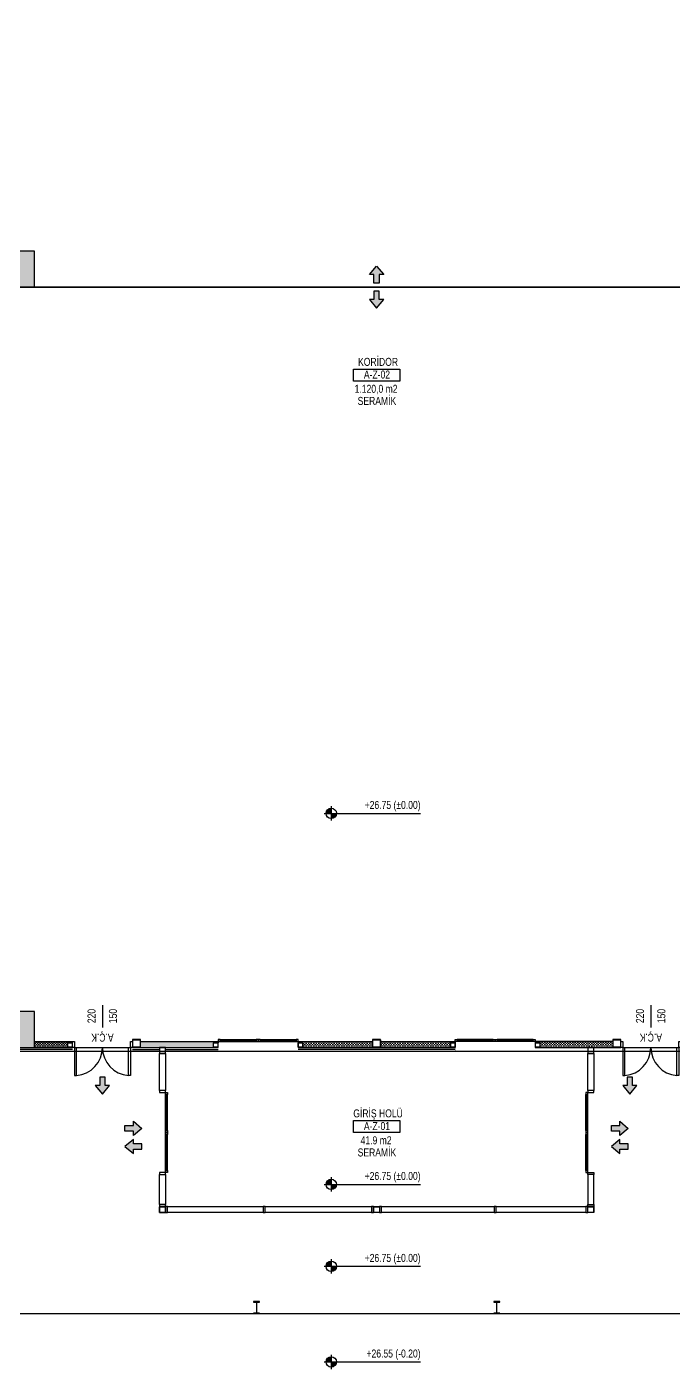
# Model space of a CAD drawing. Extents: x 259761 to 283296, y -701091 to -693683.
# Drawn here: x 265413 to 267027, y -700859 to -697505 of the extents above; entities that cross this region are included whole.
import ezdxf
from ezdxf.enums import TextEntityAlignment as Align

# ---------------------------------------------------------------- set-up
doc = ezdxf.new("R2010")
doc.units = 0
doc.header["$MEASUREMENT"] = 0
doc.layers.get('0').update_dxf_attribs({"linetype": 'CONTINUOUS'})
doc.layers.add('A-DOOR', color=193, linetype='CONTINUOUS')
doc.layers.add('MKDU0', color=50, linetype='CONTINUOUS')
doc.styles.add('Fields_100', font='act_simplex.shx', dxfattribs={"width": 0.8, "height": 20})
pattern_1 = [(0, (256351.4238, -647212.943), (3.175, 3.175), [3.175, -3.175])]

# ---------------------------------------------------------------- blocks, each defined once
blk = doc.blocks.new('Mahal kutusu_100')
at = {"color": 0}
blk.add_lwpolyline([(-58, 30), (58, 30), (58, 0), (-58, 0)], close=True, dxfattribs=at)
at = {"color": 0, "style": 'Fields_100', "width": 0.8}
for tag, p in [('MAHAL', (3.6, 37.9)), ('KOD', (0.9, 6.2)), ('ALAN', (-1.3, -29.4)), ('KAPLAMA', (0.8, -59.7))]:
    blk.add_attdef(tag, text='', height=20, dxfattribs=at).set_placement(p, align=Align.CENTER)
blk = doc.blocks.new('KAPI 150')
at = {"layer": 'A-DOOR'}
blk.add_line((145, 15), (5, 15), dxfattribs=at)
for points in [[(5, 15), (5, 85), (10, 85), (10, 15)], [(145, 15), (145, 85), (140, 85), (140, 15)]]:
    blk.add_lwpolyline(points, dxfattribs=at)
for points in [[(5, 0), (0, 0), (0, 15), (5, 15)], [(150, 0), (145, 0), (145, 15), (150, 15)]]:
    blk.add_lwpolyline(points, close=True, dxfattribs=at)
for centre, start, end in [((5, 15), 0, 85.904), ((145, 15), 94.096, 180)]:
    blk.add_arc(centre, 70, start, end, dxfattribs=at)
blk = doc.blocks.new('AÇK_01')
at = {"color": 0}
blk.add_lwpolyline([(28, 0), (-28, 0)], dxfattribs=at)
at = {"color": 0, "style": 'Fields_100', "width": 0.8}
blk.add_attdef('A.Ç.K.01', text='', height=20, rotation=90, dxfattribs=at).set_placement((-53, 0), align=Align.MIDDLE_CENTER)
for tag, p in [('W', (1, 17.2)), ('H', (1, -36.3))]:
    blk.add_attdef(tag, text='', height=20, dxfattribs=at).set_placement(p, align=Align.CENTER)
blk = doc.blocks.new('300')
blk.add_lwpolyline([(0, 0), (150, 0), (150, 10.7), (93.55, 10.7, -0.41421356), (78.55, 25.7), (78.55, 274.3, -0.41421356), (93.55, 289.3), (150, 289.3), (150, 300), (0, 300), (0, 289.3), (56.45, 289.3, -0.41421356), (71.45, 274.3), (71.45, 25.7, -0.41421356), (56.45, 10.7), (0, 10.7)], format="xyb", close=True)

msp = doc.modelspace()

# ---------------------------------------------------------------- hatches: boundary and pattern name
at = {"layer": 'MKDU0', "ltscale": 0.03}
h = msp.add_hatch(dxfattribs=at)
h.set_pattern_fill('ANSI33', color=8)
h.set_pattern_definition([(45, (256351.424, -695852.415), (-4.490128, 4.490128), []), (45, (256355.914, -695852.415), (-4.490128, 4.490128), [3.175, -1.5875])])
h.paths.add_polyline_path([(272541.6, -700055.4), (272631.6, -700055.4), (272631.6, -699965.4), (272541.6, -699965.4)])
h.paths.add_polyline_path([(272541.6, -694355.4), (272631.6, -694355.4), (272631.6, -694265.4), (272541.6, -694265.4)])
h.paths.add_polyline_path([(270741.6, -700055.4), (270831.6, -700055.4), (270831.6, -699965.4), (270741.6, -699965.4)])
h.paths.add_polyline_path([(267141.6, -700055.4), (267231.6, -700055.4), (267231.6, -699965.4), (267141.6, -699965.4)])
h.paths.add_polyline_path([(270741.6, -694355.4), (270831.6, -694355.4), (270831.6, -694265.4), (270741.6, -694265.4)])
h.paths.add_polyline_path([(267141.6, -694355.4), (267231.6, -694355.4), (267231.6, -694265.4), (267141.6, -694265.4)])
h.paths.add_polyline_path([(272541.6, -698155.4), (272631.6, -698155.4), (272631.6, -698065.4), (272541.6, -698065.4)])
h.paths.add_polyline_path([(272541.6, -696255.4), (272631.6, -696255.4), (272631.6, -696165.4), (272541.6, -696165.4)])
h.paths.add_polyline_path([(270741.6, -698155.4), (270831.6, -698155.4), (270831.6, -698065.4), (270741.6, -698065.4)])
h.paths.add_polyline_path([(267141.6, -698155.4), (267231.6, -698155.4), (267231.6, -698065.4), (267141.6, -698065.4)])
h.paths.add_polyline_path([(270741.6, -696255.4), (270831.6, -696255.4), (270831.6, -696165.4), (270741.6, -696165.4)])
h.paths.add_polyline_path([(267141.6, -696255.4), (267231.6, -696255.4), (267231.6, -696165.4), (267141.6, -696165.4)])
h.paths.add_polyline_path([(277941.6, -698155.4), (278031.6, -698155.4), (278031.6, -698065.4), (277941.6, -698065.4)])
h.paths.add_polyline_path([(277941.6, -696255.4), (278031.6, -696255.4), (278031.6, -696165.4), (277941.6, -696165.4)])
h.paths.add_polyline_path([(276141.6, -698155.4), (276231.6, -698155.4), (276231.6, -698065.4), (276141.6, -698065.4)])
h.paths.add_polyline_path([(276141.6, -696255.4), (276231.6, -696255.4), (276231.6, -696165.4), (276141.6, -696165.4)])
h.paths.add_polyline_path([(274341.6, -698155.4), (274431.6, -698155.4), (274431.6, -698065.4), (274341.6, -698065.4)])
h.paths.add_polyline_path([(274341.6, -696255.4), (274431.6, -696255.4), (274431.6, -696165.4), (274341.6, -696165.4)])
h.paths.add_polyline_path([(270641.6, -698155.4), (270731.6, -698155.4), (270731.6, -698065.4), (270641.6, -698065.4)])
h.paths.add_polyline_path([(270641.6, -696255.4), (270731.6, -696255.4), (270731.6, -696165.4), (270641.6, -696165.4)])
h.paths.add_polyline_path([(268941.6, -698155.4), (269031.6, -698155.4), (269031.6, -698065.4), (268941.6, -698065.4)])
h.paths.add_polyline_path([(268941.6, -696255.4), (269031.6, -696255.4), (269031.6, -696165.4), (268941.6, -696165.4)])
h.paths.add_polyline_path([(265341.6, -698155.4), (265431.6, -698155.4), (265431.6, -698065.4), (265341.6, -698065.4)])
h.paths.add_polyline_path([(265341.6, -696255.4), (265431.6, -696255.4), (265431.6, -696165.4), (265341.6, -696165.4)])
h.paths.add_polyline_path([(263541.6, -698155.4), (263631.6, -698155.4), (263631.6, -698065.4), (263541.6, -698065.4)])
h.paths.add_polyline_path([(263541.6, -696255.4), (263631.6, -696255.4), (263631.6, -696165.4), (263541.6, -696165.4)])
h.paths.add_polyline_path([(261741.6, -698155.4), (261831.6, -698155.4), (261831.6, -698065.4), (261741.6, -698065.4)])
h.paths.add_polyline_path([(261741.6, -696255.4), (261831.6, -696255.4), (261831.6, -696165.4), (261741.6, -696165.4)])
h.paths.add_polyline_path([(279741.6, -696255.4), (279831.6, -696255.4), (279831.6, -696165.4), (279741.6, -696165.4)])
h.paths.add_polyline_path([(279741.6, -698155.4), (279831.6, -698155.4), (279831.6, -698065.4), (279741.6, -698065.4)])
h.paths.add_polyline_path([(279741.6, -700055.4), (279831.6, -700055.4), (279831.6, -699965.4), (279741.6, -699965.4)])
h.paths.add_polyline_path([(277941.6, -700055.4), (278031.6, -700055.4), (278031.6, -699965.4), (277941.6, -699965.4)])
h.paths.add_polyline_path([(276141.6, -700055.4), (276231.6, -700055.4), (276231.6, -699965.4), (276141.6, -699965.4)])
h.paths.add_polyline_path([(274341.6, -700055.4), (274431.6, -700055.4), (274431.6, -699965.4), (274341.6, -699965.4)])
h.paths.add_polyline_path([(270641.6, -700055.4), (270731.6, -700055.4), (270731.6, -699965.4), (270641.6, -699965.4)])
h.paths.add_polyline_path([(268941.6, -700055.4), (269031.6, -700055.4), (269031.6, -699965.4), (268941.6, -699965.4)])
h.paths.add_polyline_path([(265341.6, -700055.4), (265431.6, -700055.4), (265431.6, -699965.4), (265341.6, -699965.4)])
h.paths.add_polyline_path([(263541.6, -700055.4), (263631.6, -700055.4), (263631.6, -699965.4), (263541.6, -699965.4)])
h.paths.add_polyline_path([(261741.6, -700055.4), (261831.6, -700055.4), (261831.6, -699965.4), (261741.6, -699965.4)])
h.paths.add_polyline_path([(279741.6, -694355.4), (279831.6, -694355.4), (279831.6, -694265.4), (279741.6, -694265.4)])
h.paths.add_polyline_path([(277941.6, -694355.4), (278031.6, -694355.4), (278031.6, -694265.4), (277941.6, -694265.4)])
h.paths.add_polyline_path([(276141.6, -694355.4), (276231.6, -694355.4), (276231.6, -694265.4), (276141.6, -694265.4)])
h.paths.add_polyline_path([(274341.6, -694355.4), (274431.6, -694355.4), (274431.6, -694265.4), (274341.6, -694265.4)])
h.paths.add_polyline_path([(270641.6, -694355.4), (270731.6, -694355.4), (270731.6, -694265.4), (270641.6, -694265.4)])
h.paths.add_polyline_path([(268941.6, -694355.4), (269031.6, -694355.4), (269031.6, -694265.4), (268941.6, -694265.4)])
h.paths.add_polyline_path([(265341.6, -694355.4), (265431.6, -694355.4), (265431.6, -694265.4), (265341.6, -694265.4)])
h.paths.add_polyline_path([(263541.6, -694355.4), (263631.6, -694355.4), (263631.6, -694265.4), (263541.6, -694265.4)])
h.paths.add_polyline_path([(261741.6, -694355.4), (261831.6, -694355.4), (261831.6, -694265.4), (261741.6, -694265.4)])
h = msp.add_hatch(color=8, dxfattribs=at)
h.dxf.hatch_style = 1
h.paths.add_polyline_path([(266286.6, -698103.1), (266304.3, -698124.2), (266293.3, -698124.2), (266293.3, -698145.4), (266279.9, -698145.4), (266279.9, -698124.2), (266268.9, -698124.2)])
h = msp.add_hatch(color=8, dxfattribs=at)
h.dxf.hatch_style = 1
h.paths.add_polyline_path([(266286.6, -698207.7), (266304.3, -698186.5), (266293.3, -698186.5), (266293.3, -698165.4), (266279.9, -698165.4), (266279.9, -698186.5), (266268.9, -698186.5)])
h = msp.add_hatch(color=8, dxfattribs=at)
h.paths.add_polyline_path([(266173.4, -699457.3, 0.414214), (266160.4, -699470.3), (266173.4, -699470.3)])
h.paths.add_polyline_path([(266186.4, -699470.3), (266173.4, -699470.3), (266173.4, -699483.3, 0.414214)])
h = msp.add_hatch(dxfattribs=at)
h.set_pattern_fill('DASH', color=8)
h.set_pattern_definition(pattern_1)
h.paths.add_polyline_path([(265514.6, -700040.4), (265431.6, -700040.4), (265431.6, -700055.4), (265514.6, -700055.4)])
h = msp.add_hatch(dxfattribs=at)
h.set_pattern_fill('DASH', color=8)
h.set_pattern_definition(pattern_1)
h.paths.add_polyline_path([(265878.4, -700043.4), (265890.4, -700043.4), (265890.4, -700040.4), (265696.6, -700040.4), (265696.6, -700055.4), (265878.4, -700055.4)])
h.paths.add_polyline_path([(265514.6, -700043.4), (265526.6, -700043.4), (265526.6, -700040.4), (265431.6, -700040.4), (265431.6, -700055.4), (265514.6, -700055.4)])
h = msp.add_hatch(dxfattribs=at)
h.set_pattern_fill('DASH', color=8, angle=360)
h.set_pattern_definition([(0, (240572.448, -708601.3587), (3.175, 3.175), [3.175, -3.175])])
h.paths.add_polyline_path([(266470.9, -700043.4), (266482.9, -700043.4), (266482.9, -700040.4), (266296.6, -700040.4), (266296.6, -700055.4), (266470.9, -700055.4)])
h.paths.add_polyline_path([(266090.4, -700043.4), (266102.4, -700043.4), (266102.4, -700055.4), (266276.6, -700055.4), (266276.6, -700040.4), (266090.4, -700040.4)])
h = msp.add_hatch(dxfattribs=at)
h.set_pattern_fill('DASH', color=8)
h.set_pattern_definition(pattern_1)
h.paths.add_polyline_path([(266694.9, -700043.4), (266694.9, -700055.4), (266876.6, -700055.4), (266876.6, -700040.4), (266682.9, -700040.4), (266682.9, -700043.4)])
h = msp.add_hatch(color=8, dxfattribs=at)
h.dxf.hatch_style = 1
h.paths.add_polyline_path([(265601.6, -700171.6), (265619.3, -700150.4), (265608.3, -700150.4), (265608.3, -700129.3), (265594.9, -700129.3), (265594.9, -700150.4), (265583.9, -700150.4)])
h = msp.add_hatch(color=8, dxfattribs=at)
h.dxf.hatch_style = 1
h.paths.add_polyline_path([(266919.1, -700171.6), (266936.8, -700150.4), (266925.8, -700150.4), (266925.8, -700129.3), (266912.4, -700129.3), (266912.4, -700150.4), (266901.4, -700150.4)])
h = msp.add_hatch(color=8, dxfattribs=at)
h.dxf.hatch_style = 1
h.paths.add_polyline_path([(265700.3, -700257.4), (265679.1, -700275.1), (265679.1, -700264.1), (265658, -700264.1), (265658, -700250.6), (265679.1, -700250.6), (265679.1, -700239.7)])
h = msp.add_hatch(color=8, dxfattribs=at)
h.dxf.hatch_style = 1
h.paths.add_polyline_path([(266915.3, -700257.4), (266894.1, -700275.1), (266894.1, -700264.1), (266873, -700264.1), (266873, -700250.6), (266894.1, -700250.6), (266894.1, -700239.7)])
h = msp.add_hatch(color=8, dxfattribs=at)
h.dxf.hatch_style = 1
h.paths.add_polyline_path([(265658, -700302.8), (265679.1, -700320.5), (265679.1, -700309.5), (265700.3, -700309.5), (265700.3, -700296), (265679.1, -700296), (265679.1, -700285.1)])
h = msp.add_hatch(color=8, dxfattribs=at)
h.dxf.hatch_style = 1
h.paths.add_polyline_path([(266873, -700302.8), (266894.1, -700320.5), (266894.1, -700309.5), (266915.3, -700309.5), (266915.3, -700296), (266894.1, -700296), (266894.1, -700285.1)])
h = msp.add_hatch(color=8, dxfattribs=at)
h.paths.add_polyline_path([(266173.4, -700384.4, 0.414214), (266160.4, -700397.4), (266173.4, -700397.4)])
h.paths.add_polyline_path([(266186.4, -700397.4), (266173.4, -700397.4), (266173.4, -700410.4, 0.414214)])
h = msp.add_hatch(color=8, dxfattribs=at)
h.paths.add_polyline_path([(266173.4, -700589.2, 0.414214), (266160.4, -700602.2), (266173.4, -700602.2)])
h.paths.add_polyline_path([(266186.4, -700602.2), (266173.4, -700602.2), (266173.4, -700615.2, 0.414214)])
h = msp.add_hatch(color=8, dxfattribs=at)
h.paths.add_polyline_path([(266173.4, -700828.1, 0.414214), (266160.4, -700841.1), (266173.4, -700841.1)])
h.paths.add_polyline_path([(266186.4, -700841.1), (266173.4, -700841.1), (266173.4, -700854.1, 0.414214)])

# ---------------------------------------------------------------- linework, layer by layer
at = {"layer": 'MKDU0', "color": 8, "ltscale": 0.03}
for p, q in [((265431.6, -698155.4), (267141.6, -698155.4)), ((266155.4, -699470.3), (266396.4, -699470.3)), ((266173.4, -699452.3), (266173.4, -699488.3)), ((265431.6, -700040.4), (265526.6, -700040.4)), ((265696.6, -700040.4), (265890.4, -700040.4)), ((265890.4, -700040.4), (265890.4, -700043.4, 0)), ((265895.4, -700035.4, 0), (265985.4, -700035.4)), ((265895.4, -700037.9, 0), (265985.4, -700037.9)), ((265895.4, -700040.4, 0), (265985.4, -700040.4)), ((265995.4, -700035.4), (266085.4, -700035.4)), ((265995.4, -700037.9), (266085.4, -700037.9)), ((265995.4, -700040.4), (266085.4, -700040.4)), ((266090.4, -700040.4), (266276.6, -700040.4)), ((266577.9, -700035.4), (266487.9, -700035.4, 0)), ((266577.9, -700037.9), (266487.9, -700037.9, 0)), ((266577.9, -700040.4), (266487.9, -700040.4, 0)), ((266677.9, -700035.4), (266587.9, -700035.4)), ((266677.9, -700037.9), (266587.9, -700037.9)), ((266677.9, -700040.4), (266587.9, -700040.4)), ((265431.6, -700055.4), (265514.6, -700055.4)), ((265676.6, -700060.4), (265744.1, -700060.4)), ((265696.6, -700055.4), (265890.4, -700055.4)), ((265744.1, -700162.9), (265744.1, -700070.4)), ((265759.1, -700060.4), (265890.4, -700060.4)), ((265759.1, -700070.4), (265759.1, -700162.9)), ((266090.4, -700055.4), (266482.9, -700055.4)), ((266482.9, -700060.4, 0), (266090.4, -700060.4)), ((266682.9, -700055.4), (266876.6, -700055.4)), ((266814.1, -700162.9), (266814.1, -700070.4)), ((266829.1, -700070.4), (266829.1, -700162.9)), ((265759.1, -700262.9), (265759.1, -700172.9)), ((265761.6, -700262.9), (265761.6, -700172.9)), ((265764.1, -700262.9), (265764.1, -700172.9)), ((266809.1, -700262.9), (266809.1, -700172.9)), ((266811.6, -700262.9), (266811.6, -700172.9)), ((266814.1, -700262.9), (266814.1, -700172.9)), ((265759.1, -700362.9), (265759.1, -700272.9)), ((265761.6, -700362.9), (265761.6, -700272.9)), ((265764.1, -700362.9), (265764.1, -700272.9)), ((266809.1, -700362.9), (266809.1, -700272.9)), ((266811.6, -700362.9), (266811.6, -700272.9)), ((266814.1, -700362.9), (266814.1, -700272.9)), ((265744.1, -700447.9), (265744.1, -700372.9)), ((265759.1, -700372.9), (265759.1, -700447.9)), ((266173.4, -700379.4), (266173.4, -700415.4)), ((266814.1, -700372.9), (266814.1, -700447.9)), ((266829.1, -700447.9), (266829.1, -700372.9)), ((266155.4, -700397.4), (266396.4, -700397.4)), ((266829.1, -700445.4), (266829.1, -700445.4)), ((265764.1, -700452.9), (266002.9, -700452.9)), ((266002.9, -700467.9), (265764.1, -700467.9)), ((266007.9, -700452.9), (266274.1, -700452.9)), ((266274.1, -700467.9), (266007.9, -700467.9)), ((266299.1, -700452.9), (266580.4, -700452.9)), ((266580.4, -700467.9), (266299.1, -700467.9)), ((266585.4, -700452.9), (266809.1, -700452.9)), ((266809.1, -700467.9), (266585.4, -700467.9)), ((266155.4, -700602.2), (266396.4, -700602.2)), ((266173.4, -700584.2), (266173.4, -700620.2)), ((264741.6, -700720.4, 0), (267831.6, -700720.4)), ((266155.4, -700841.1), (266396.4, -700841.1)), ((266173.4, -700823.1), (266173.4, -700859.1))]:
    msp.add_line(p, q, dxfattribs=at)
for points in [[(271694.1, -694255.4), (279841.6, -694255.4), (279841.6, -698155.4), (261719.1, -698155.4), (261719.1, -694255.4), (268941.6, -694255.4), (268941.6, -694520.4), (271694.1, -694520.4)], [(265341.6, -698155.4), (265431.6, -698155.4), (265431.6, -698065.4), (265341.6, -698065.4)], [(266286.6, -698103.1), (266304.3, -698124.2), (266293.3, -698124.2), (266293.3, -698145.4), (266279.9, -698145.4), (266279.9, -698124.2), (266268.9, -698124.2)], [(261719.1, -700065.4), (261719.1, -698155.4), (279841.6, -698155.4), (279841.6, -698592.9), (272886.6, -698592.9), (272886.4, -700065.4), (272624.1, -700065.4), (272624.1, -698592.9), (267186.6, -698592.9), (267186.6, -700065.4), (265386.6, -700065.4), (265386.6, -698592.9), (262086.6, -698592.9), (262086.6, -700065.4)], [(266286.6, -698207.7), (266304.3, -698186.5), (266293.3, -698186.5), (266293.3, -698165.4), (266279.9, -698165.4), (266279.9, -698186.5), (266268.9, -698186.5)], [(265341.6, -700055.4), (265431.6, -700055.4), (265431.6, -699965.4), (265341.6, -699965.4)], [(265514.6, -700055.4), (265526.6, -700055.4), (265526.6, -700043.4), (265514.6, -700043.4)], [(265515.1, -700043.9), (265526.1, -700043.9), (265526.1, -700054.9), (265515.1, -700054.9)], [(265676.6, -700055.4), (265696.6, -700055.4), (265696.6, -700035.4), (265676.6, -700035.4)], [(265890.4, -700040.4), (265895.4, -700040.4), (265895.4, -700035.4), (265890.4, -700035.4)], [(265985.4, -700040.4), (265990.4, -700040.4), (265990.4, -700035.4), (265985.4, -700035.4)], [(265990.4, -700040.4), (265995.4, -700040.4), (265995.4, -700035.4), (265990.4, -700035.4)], [(266085.4, -700040.4), (266090.4, -700040.4), (266090.4, -700035.4), (266085.4, -700035.4)], [(266276.6, -700055.4), (266296.6, -700055.4), (266296.6, -700035.4), (266276.6, -700035.4)], [(266487.9, -700040.4), (266482.9, -700040.4), (266482.9, -700035.4), (266487.9, -700035.4)], [(266582.9, -700040.4), (266577.9, -700040.4), (266577.9, -700035.4), (266582.9, -700035.4)], [(266587.9, -700040.4), (266582.9, -700040.4), (266582.9, -700035.4), (266587.9, -700035.4)], [(266682.9, -700040.4), (266677.9, -700040.4), (266677.9, -700035.4), (266682.9, -700035.4)], [(266876.6, -700055.4), (266896.6, -700055.4), (266896.6, -700035.4), (266876.6, -700035.4)], [(265759.1, -700065.4), (265759.1, -700055.4), (265744.1, -700055.4), (265744.1, -700065.4)], [(265759.1, -700070.4), (265759.1, -700065.4), (265744.1, -700065.4), (265744.1, -700070.4)], [(266829.1, -700065.4), (266829.1, -700055.4), (266814.1, -700055.4), (266814.1, -700065.4)], [(266829.1, -700070.4), (266829.1, -700065.4), (266814.1, -700065.4), (266814.1, -700070.4)], [(265601.6, -700171.6), (265619.3, -700150.4), (265608.3, -700150.4), (265608.3, -700129.3), (265594.9, -700129.3), (265594.9, -700150.4), (265583.9, -700150.4)], [(266919.1, -700171.6), (266936.8, -700150.4), (266925.8, -700150.4), (266925.8, -700129.3), (266912.4, -700129.3), (266912.4, -700150.4), (266901.4, -700150.4)], [(265759.1, -700167.9), (265759.1, -700162.9), (265744.1, -700162.9), (265744.1, -700167.9)], [(265759.1, -700172.9), (265759.1, -700167.9), (265764.1, -700167.9), (265764.1, -700172.9)], [(266814.1, -700172.9), (266814.1, -700167.9), (266809.1, -700167.9), (266809.1, -700172.9)], [(266829.1, -700167.9), (266829.1, -700162.9), (266814.1, -700162.9), (266814.1, -700167.9)], [(265700.3, -700257.4), (265679.1, -700275.1), (265679.1, -700264.1), (265658, -700264.1), (265658, -700250.6), (265679.1, -700250.6), (265679.1, -700239.7)], [(266915.3, -700257.4), (266894.1, -700275.1), (266894.1, -700264.1), (266873, -700264.1), (266873, -700250.6), (266894.1, -700250.6), (266894.1, -700239.7)], [(265759.1, -700267.9), (265759.1, -700262.9), (265764.1, -700262.9), (265764.1, -700267.9)], [(265759.1, -700272.9), (265759.1, -700267.9), (265764.1, -700267.9), (265764.1, -700272.9)], [(266814.1, -700267.9), (266814.1, -700262.9), (266809.1, -700262.9), (266809.1, -700267.9)], [(266814.1, -700272.9), (266814.1, -700267.9), (266809.1, -700267.9), (266809.1, -700272.9)], [(265658, -700302.8), (265679.1, -700320.5), (265679.1, -700309.5), (265700.3, -700309.5), (265700.3, -700296), (265679.1, -700296), (265679.1, -700285.1)], [(266873, -700302.8), (266894.1, -700320.5), (266894.1, -700309.5), (266915.3, -700309.5), (266915.3, -700296), (266894.1, -700296), (266894.1, -700285.1)], [(265759.1, -700372.9), (265759.1, -700367.9), (265744.1, -700367.9), (265744.1, -700372.9)], [(265759.1, -700367.9), (265759.1, -700362.9), (265764.1, -700362.9), (265764.1, -700367.9)], [(266814.1, -700367.9), (266814.1, -700362.9), (266809.1, -700362.9), (266809.1, -700367.9)], [(266814.1, -700372.9), (266814.1, -700367.9), (266829.1, -700367.9), (266829.1, -700372.9)], [(265759.1, -700452.9), (265759.1, -700447.9), (265744.1, -700447.9), (265744.1, -700452.9)], [(265744.1, -700467.9), (265759.1, -700467.9), (265759.1, -700452.9), (265744.1, -700452.9)], [(265744.6, -700453.4), (265758.6, -700453.4), (265758.6, -700467.4), (265744.6, -700467.4)], [(265759.1, -700467.9), (265764.1, -700467.9), (265764.1, -700452.9), (265759.1, -700452.9)], [(266002.9, -700467.9), (266007.9, -700467.9), (266007.9, -700452.9), (266002.9, -700452.9)], [(266274.1, -700467.9), (266279.1, -700467.9), (266279.1, -700452.9), (266274.1, -700452.9)], [(266279.1, -700452.9), (266294.1, -700452.9), (266294.1, -700467.9), (266279.1, -700467.9)], [(266293.6, -700467.4), (266279.6, -700467.4), (266279.6, -700453.4), (266293.6, -700453.4)], [(266294.1, -700467.9), (266299.1, -700467.9), (266299.1, -700452.9), (266294.1, -700452.9)], [(266580.4, -700467.9), (266585.4, -700467.9), (266585.4, -700452.9), (266580.4, -700452.9)], [(266809.1, -700467.9), (266814.1, -700467.9), (266814.1, -700452.9), (266809.1, -700452.9)], [(266814.1, -700452.9), (266814.1, -700447.9), (266829.1, -700447.9), (266829.1, -700452.9)], [(266829.1, -700467.9), (266814.1, -700467.9), (266814.1, -700452.9), (266829.1, -700452.9)], [(266814.6, -700453.4), (266828.6, -700453.4), (266828.6, -700467.4), (266814.6, -700467.4)]]:
    msp.add_lwpolyline(points, close=True, dxfattribs=at)
at = {"layer": 'MKDU0', "color": 8, "ltscale": 0.03, "elevation": 0}
for points in [[(265677.2, -700036), (265696, -700036), (265696, -700054.8), (265677.2, -700054.8)], [(265878.4, -700055.4), (265890.4, -700055.4), (265890.4, -700043.4), (265878.4, -700043.4)], [(265878.9, -700043.9), (265889.9, -700043.9), (265889.9, -700054.9), (265878.9, -700054.9)], [(266090.4, -700055.4), (266102.4, -700055.4), (266102.4, -700043.4), (266090.4, -700043.4)], [(266090.9, -700043.9), (266101.9, -700043.9), (266101.9, -700054.9), (266090.9, -700054.9)], [(266277.2, -700036), (266296, -700036), (266296, -700054.8), (266277.2, -700054.8)], [(266470.9, -700055.4), (266482.9, -700055.4), (266482.9, -700043.4), (266470.9, -700043.4)], [(266471.4, -700043.9), (266482.4, -700043.9), (266482.4, -700054.9), (266471.4, -700054.9)], [(266682.9, -700055.4), (266694.9, -700055.4), (266694.9, -700043.4), (266682.9, -700043.4)], [(266683.4, -700043.9), (266694.4, -700043.9), (266694.4, -700054.9), (266683.4, -700054.9)], [(266877.2, -700036), (266896, -700036), (266896, -700054.8), (266877.2, -700054.8)]]:
    msp.add_lwpolyline(points, close=True, dxfattribs=at)
at = {"layer": 'MKDU0', "color": 8, "ltscale": 0.03}
for points in [[(266090.4, -700040.4), (266090.4, -700055.4)], [(266876.6, -700040.4), (266682.9, -700040.4), (266682.9, -700055.4)]]:
    msp.add_lwpolyline(points, dxfattribs=at)
at = {"layer": 'MKDU0', "color": 8, "ltscale": 0.03, "elevation": 0}
for points in [[(266296.6, -700040.4), (266482.9, -700040.4), (266482.9, -700055.4)], [(265526.6, -700060.4), (263631.6, -700060.4)]]:
    msp.add_lwpolyline(points, dxfattribs=at)
at = {"layer": 'MKDU0', "color": 8, "ltscale": 0.03, "const_width": 0.3}
for points in [[(263631.6, -700065.4), (265526.6, -700065.4), (265526.6, -700055.4)], [(265676.6, -700055.4), (265676.6, -700065.4), (265744.1, -700065.4)], [(265759.1, -700065.4), (265890.4, -700065.4), (265890.4, -700055.4)]]:
    msp.add_lwpolyline(points, dxfattribs=at)
at = {"layer": 'MKDU0', "color": 8, "ltscale": 0.03, "const_width": 0.3, "elevation": 0}
msp.add_lwpolyline([(266482.9, -700055.4), (266482.9, -700065.4), (266090.4, -700065.4), (266090.4, -700055.4)], dxfattribs=at)
at = {"layer": 'MKDU0', "color": 8, "ltscale": 0.03}
for centre in [(266173.4, -699470.3), (266173.4, -700397.4), (266173.4, -700602.2), (266173.4, -700841.1)]:
    msp.add_circle(centre, 13, dxfattribs=at)

# ---------------------------------------------------------------- block references
for p, values in [((266286.6, -698390), {'MAHAL': 'KORİDOR', 'KOD': 'A-Z-02', 'ALAN': '1.120,0 m2', 'KAPLAMA': 'SERAMİK'}), ((266286.6, -700267.9), {'MAHAL': 'GİRİŞ HOLÜ', 'KOD': 'A-Z-01', 'ALAN': '41.9 m2', 'KAPLAMA': 'SERAMİK'})]:
    msp.add_blockref('Mahal kutusu_100', p, dxfattribs=at).add_auto_attribs(values)
at = {"layer": 'MKDU0', "color": 8, "ltscale": 0.03, "rotation": 89.99999999999997}
for p in [(265601.6, -699977.7), (266971.6, -699977.7)]:
    msp.add_blockref('AÇK_01', p, dxfattribs=at).add_auto_attribs({'A.Ç.K.01': 'A.Ç.K', 'H': '150', 'W': '220'})
at = {"layer": 'MKDU0', "color": 8, "ltscale": 0.03, "rotation": 180}
for p in [(265676.6, -700040.4), (267046.6, -700040.4)]:
    msp.add_blockref('KAPI 150', p, dxfattribs=at)
at = {"layer": 'MKDU0', "color": 8, "ltscale": 0.03, "xscale": 0.1, "yscale": 0.1, "zscale": 0.1}
for p in [(265979.1, -700720.4), (266579.1, -700720.4)]:
    msp.add_blockref('300', p, dxfattribs=at)

# ---------------------------------------------------------------- texts
at = {"layer": 'MKDU0', "color": 8, "ltscale": 0.03, "char_height": 20, "attachment_point": 9, "style": 'Fields_100'}
for s, insert in [('+26.75 (%%P0.00)', (266396.4, -699465.3)), ('+26.75 (%%P0.00)', (266396.4, -700392.4)), ('+26.75 (%%P0.00)', (266396.4, -700597.2)), ('+26.55 (-0.20)', (266396.4, -700836.1))]:
    msp.add_mtext_dynamic_manual_height_columns(s, width=436.665, gutter_width=100, heights=[0], dxfattribs=dict(at, insert=insert))

doc.saveas('drawing.dxf')
